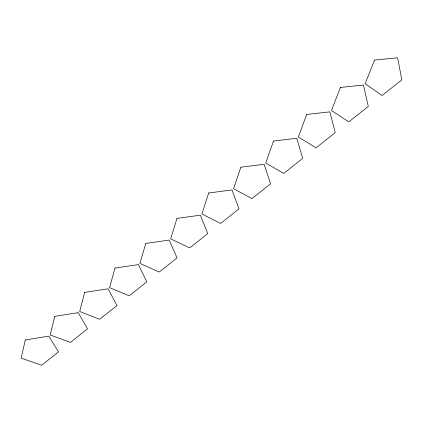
<?xml version="1.0" encoding="UTF-8"?>
<svg xmlns="http://www.w3.org/2000/svg" width="423" height="423" viewBox="0 0 423 423"><rect width="100%" height="100%" fill="white"/><g stroke="black" fill="none" stroke-linecap="round" stroke-linejoin="round"><path stroke-width="0.63" d="M25.322 339.976L21.15 358.159L41.634 365.208L58.506 351.841L48.772 336.121L25.322 339.976M54.789 316.362L50.205 334.979L70.419 342.403L87.524 328.851L78.218 312.629L54.789 316.362M84.679 292.399L79.672 311.465L99.606 319.28L116.96 305.538L108.087 288.793L84.679 292.399M115.008 268.092L109.562 287.619L129.211 295.83L146.807 281.887L138.395 264.613L115.008 268.092M145.787 243.426L139.886 263.423L159.238 272.042L177.089 257.903L169.142 240.084L145.787 243.426M177.015 218.395L170.654 238.873L189.694 247.915L207.804 233.57L200.338 215.191L177.015 218.395M208.713 192.988L201.877 213.964L220.595 223.434L238.969 208.877L232 189.927L208.713 192.988M240.888 167.201L233.559 188.684L251.949 198.599L270.588 183.831L264.132 164.293L240.888 167.201M273.549 141.023L265.718 163.024L283.759 173.398L302.678 158.408L296.75 138.268L273.549 141.023M306.707 114.448L298.358 136.983L316.044 147.823L335.243 132.611L329.861 111.852L306.707 114.448M340.372 87.461L331.495 110.546L348.806 121.866L368.296 106.427L363.473 85.028L340.372 87.461M374.561 60.061L365.134 83.706L382.064 95.519L401.85 79.847L397.609 57.792L374.561 60.061"/></g></svg>
